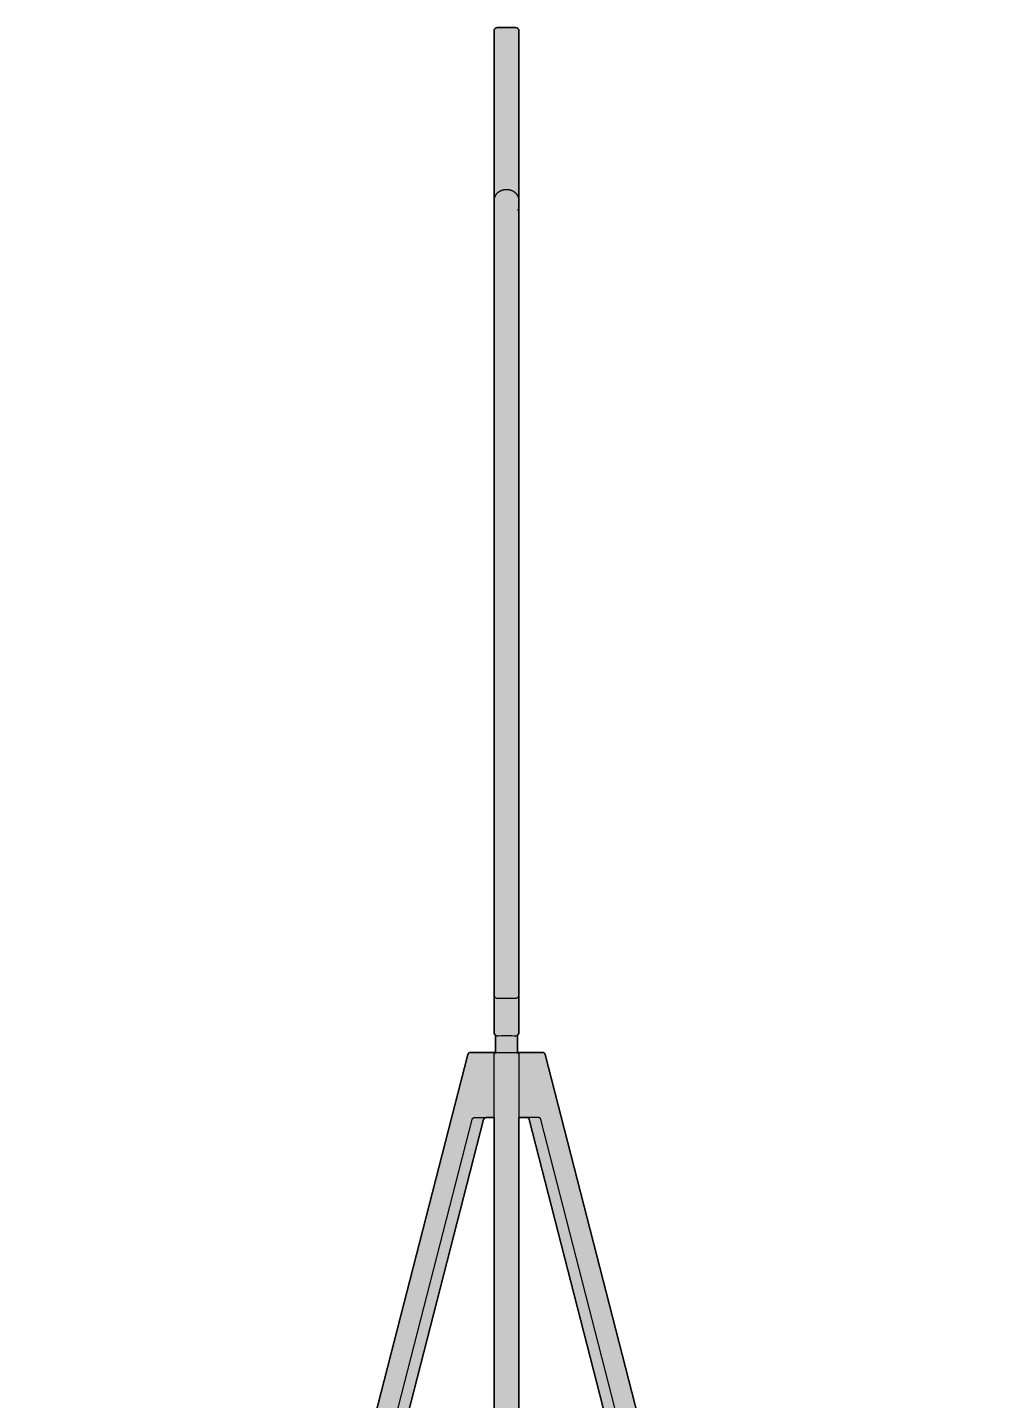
# Model space of a CAD drawing. Header units: millimetres. Extents: x 0 to 2535, y -1006 to 1980.
# Drawn here: x 1617 to 2307, y 990 to 1980 of the extents above; entities that cross this region are included whole.
import ezdxf

# ---------------------------------------------------------------- set-up
doc = ezdxf.new("R2010")
doc.units = ezdxf.units.MM
doc.layers.add('Blocks', color=7, linetype='Continuous')
doc.layers.add('Blocks$Fill', color=7, linetype='Continuous', true_color=0xffffff)
doc.layers.add('Blocks$Inner', color=7, linetype='Continuous', lineweight=25, true_color=0x007f00)
doc.layers.add('Blocks$Outline', color=7, linetype='Continuous', lineweight=35, true_color=0xff3f3f)

# ---------------------------------------------------------------- blocks, each defined once
blk = doc.blocks.new('Superloon Floor Lamp Front')
at = {"layer": 'Blocks$Fill'}
blk.add_hatch(color=256, dxfattribs=at).paths.add_polyline_path([(228, 2.5), (227.97, 2.36), (227.96, 2.29), (227.95, 2.23), (227.95, 2.16), (227.94, 2.09), (227.94, 2.02), (227.94, 1.95), (227.94, 1.88), (227.95, 1.82), (227.96, 1.75), (227.97, 1.68), (227.98, 1.61), (227.99, 1.54), (228.01, 1.48), (228.03, 1.41), (228.05, 1.35), (228.07, 1.28), (228.1, 1.22), (228.13, 1.15), (228.16, 1.09), (228.19, 1.03), (228.23, 0.97), (228.26, 0.91), (228.3, 0.86), (228.34, 0.8), (228.38, 0.75), (228.43, 0.69), (228.47, 0.64), (228.52, 0.59), (228.57, 0.55), (228.62, 0.5), (228.67, 0.45), (228.73, 0.41), (228.78, 0.37), (228.84, 0.33), (228.9, 0.29), (228.95, 0.26), (229.02, 0.23), (229.08, 0.2), (229.14, 0.17), (229.2, 0.14), (229.27, 0.12), (229.33, 0.09), (229.4, 0.08), (229.46, 0.06), (229.53, 0.04), (229.6, 0.03), (229.67, 0.02), (229.74, 0.01), (229.8, 0), (229.87, 0), (229.94, 0), (240.89, 0), (241.03, 0), (249.28, 0), (249.42, 0), (249.49, 0.01), (249.55, 0.02), (249.62, 0.03), (249.69, 0.04), (249.76, 0.06), (249.83, 0.08), (249.89, 0.1), (249.96, 0.12), (250.02, 0.14), (250.09, 0.17), (250.15, 0.2), (250.21, 0.23), (250.27, 0.27), (250.33, 0.3), (250.39, 0.34), (250.45, 0.38), (250.5, 0.42), (250.56, 0.46), (250.61, 0.51), (250.66, 0.56), (250.71, 0.6), (250.76, 0.66), (250.8, 0.71), (250.85, 0.76), (250.89, 0.82), (250.93, 0.87), (250.97, 0.93), (251, 0.99), (251.04, 1.05), (251.07, 1.11), (251.1, 1.18), (251.13, 1.24), (251.15, 1.3), (251.18, 1.37), (251.2, 1.44), (251.22, 1.5), (556.79, 1192.55), (556.83, 1192.69), (556.85, 1192.75), (556.88, 1192.82), (556.9, 1192.88), (556.93, 1192.94), (556.97, 1193.01), (557, 1193.07), (557.04, 1193.13), (557.07, 1193.18), (557.11, 1193.24), (557.16, 1193.3), (557.2, 1193.35), (557.25, 1193.4), (557.29, 1193.45), (557.34, 1193.5), (557.39, 1193.55), (557.45, 1193.59), (557.5, 1193.64), (557.56, 1193.68), (557.61, 1193.72), (557.67, 1193.76), (557.73, 1193.79), (557.79, 1193.83), (557.85, 1193.86), (557.92, 1193.89), (557.98, 1193.91), (558.05, 1193.94), (558.11, 1193.96), (558.18, 1193.98), (558.25, 1194), (558.31, 1194.01), (558.38, 1194.03), (558.45, 1194.04), (558.52, 1194.05), (558.59, 1194.05), (558.66, 1194.06), (558.73, 1194.06), (564.27, 1194.06), (564.27, 1), (564.27, 0.93), (564.28, 0.9), (564.28, 0.86), (564.29, 0.83), (564.29, 0.8), (564.3, 0.76), (564.31, 0.73), (564.32, 0.7), (564.33, 0.67), (564.34, 0.63), (564.35, 0.6), (564.37, 0.57), (564.38, 0.54), (564.4, 0.51), (564.42, 0.48), (564.44, 0.45), (564.46, 0.42), (564.48, 0.4), (564.5, 0.37), (564.52, 0.34), (564.54, 0.32), (564.57, 0.29), (564.59, 0.27), (564.61, 0.25), (564.64, 0.22), (564.67, 0.2), (564.7, 0.18), (564.72, 0.16), (564.75, 0.15), (564.78, 0.13), (564.81, 0.11), (564.84, 0.1), (564.87, 0.08), (564.91, 0.07), (564.94, 0.06), (564.97, 0.05), (565, 0.04), (565.04, 0.03), (565.07, 0.02), (565.1, 0.01), (565.14, 0.01), (565.17, 0.01), (565.2, 0), (565.24, 0), (565.27, 0), (573.25, 0), (581.23, 0), (581.3, 0), (581.33, 0.01), (581.36, 0.01), (581.4, 0.01), (581.43, 0.02), (581.46, 0.03), (581.5, 0.04), (581.53, 0.05), (581.56, 0.06), (581.6, 0.07), (581.63, 0.08), (581.66, 0.1), (581.69, 0.11), (581.72, 0.13), (581.75, 0.15), (581.78, 0.16), (581.8, 0.18), (581.83, 0.2), (581.86, 0.22), (581.89, 0.25), (581.91, 0.27), (581.94, 0.29), (581.96, 0.32), (581.98, 0.34), (582, 0.37), (582.02, 0.4), (582.05, 0.42), (582.06, 0.45), (582.08, 0.48), (582.1, 0.51), (582.12, 0.54), (582.13, 0.57), (582.15, 0.6), (582.16, 0.63), (582.17, 0.67), (582.18, 0.7), (582.19, 0.73), (582.2, 0.76), (582.21, 0.8), (582.21, 0.83), (582.22, 0.86), (582.22, 0.9), (582.23, 0.93), (582.23, 0.97), (582.23, 1), (582.23, 1194.06), (587.77, 1194.06), (587.91, 1194.05), (587.98, 1194.05), (588.05, 1194.04), (588.12, 1194.03), (588.19, 1194.01), (588.25, 1194), (588.32, 1193.98), (588.39, 1193.96), (588.45, 1193.94), (588.52, 1193.91), (588.58, 1193.89), (588.65, 1193.86), (588.71, 1193.83), (588.77, 1193.79), (588.83, 1193.76), (588.89, 1193.72), (588.94, 1193.68), (589, 1193.64), (589.05, 1193.59), (589.11, 1193.55), (589.16, 1193.5), (589.21, 1193.45), (589.25, 1193.4), (589.3, 1193.35), (589.34, 1193.3), (589.39, 1193.24), (589.43, 1193.18), (589.46, 1193.13), (589.5, 1193.07), (589.53, 1193.01), (589.57, 1192.94), (589.6, 1192.88), (589.62, 1192.82), (589.65, 1192.75), (589.67, 1192.69), (589.69, 1192.62), (589.71, 1192.55), (895.29, 1.5), (895.32, 1.37), (895.35, 1.3), (895.37, 1.24), (895.4, 1.18), (895.43, 1.11), (895.46, 1.05), (895.5, 0.99), (895.53, 0.93), (895.57, 0.87), (895.61, 0.82), (895.65, 0.76), (895.7, 0.71), (895.74, 0.66), (895.79, 0.6), (895.84, 0.56), (895.89, 0.51), (895.94, 0.46), (896, 0.42), (896.05, 0.38), (896.11, 0.34), (896.17, 0.3), (896.23, 0.27), (896.29, 0.23), (896.35, 0.2), (896.41, 0.17), (896.48, 0.14), (896.54, 0.12), (896.61, 0.1), (896.67, 0.08), (896.74, 0.06), (896.81, 0.04), (896.88, 0.03), (896.95, 0.02), (897.01, 0.01), (897.08, 0), (897.15, 0), (897.22, 0), (905.47, 0), (905.61, 0), (916.56, 0), (916.7, 0), (916.77, 0.01), (916.83, 0.02), (916.9, 0.03), (916.97, 0.04), (917.04, 0.06), (917.1, 0.08), (917.17, 0.09), (917.23, 0.12), (917.3, 0.14), (917.36, 0.17), (917.42, 0.2), (917.49, 0.23), (917.55, 0.26), (917.6, 0.29), (917.66, 0.33), (917.72, 0.37), (917.77, 0.41), (917.83, 0.45), (917.88, 0.5), (917.93, 0.55), (917.98, 0.59), (918.03, 0.64), (918.07, 0.69), (918.12, 0.75), (918.16, 0.8), (918.2, 0.86), (918.24, 0.91), (918.28, 0.97), (918.31, 1.03), (918.34, 1.09), (918.37, 1.15), (918.4, 1.22), (918.43, 1.28), (918.45, 1.35), (918.47, 1.41), (918.49, 1.48), (918.51, 1.54), (918.52, 1.61), (918.53, 1.68), (918.54, 1.75), (918.55, 1.82), (918.56, 1.88), (918.56, 1.95), (918.56, 2.02), (918.56, 2.09), (918.55, 2.16), (918.55, 2.23), (918.54, 2.29), (918.53, 2.36), (918.51, 2.43), (918.5, 2.5), (601.12, 1239.55), (601.08, 1239.68), (601.06, 1239.75), (601.03, 1239.81), (601, 1239.88), (600.97, 1239.94), (600.94, 1240), (600.91, 1240.06), (600.87, 1240.12), (600.83, 1240.18), (600.79, 1240.24), (600.75, 1240.29), (600.71, 1240.35), (600.66, 1240.4), (600.62, 1240.45), (600.57, 1240.5), (600.51, 1240.54), (600.46, 1240.59), (600.41, 1240.63), (600.35, 1240.68), (600.3, 1240.72), (600.24, 1240.75), (600.18, 1240.79), (600.12, 1240.82), (600.05, 1240.85), (599.99, 1240.88), (599.93, 1240.91), (599.86, 1240.93), (599.8, 1240.96), (599.73, 1240.98), (599.66, 1240.99), (599.6, 1241.01), (599.53, 1241.02), (599.46, 1241.03), (599.39, 1241.04), (599.32, 1241.05), (599.25, 1241.05), (599.18, 1241.05), (581.19, 1241.05), (581.19, 1253.53), (581.52, 1253.8), (582.06, 1254.61), (582.25, 1255.56), (582.25, 1255.61), (582.25, 1404.68), (582.25, 1855.61), (582.25, 1855.7), (582.25, 1855.71), (582.25, 1977.56), (582.06, 1978.5), (581.52, 1979.31), (580.71, 1979.85), (579.75, 1980.06), (566.75, 1980.06), (565.8, 1979.85), (564.98, 1979.31), (564.44, 1978.5), (564.25, 1977.56), (564.25, 1977.49), (564.26, 1855.74), (564.25, 1255.56), (564.44, 1254.62), (564.98, 1253.81), (565.31, 1253.53), (565.31, 1241.05), (547.32, 1241.05), (547.18, 1241.05), (547.11, 1241.04), (547.04, 1241.03), (546.97, 1241.02), (546.9, 1241.01), (546.84, 1240.99), (546.77, 1240.98), (546.7, 1240.96), (546.64, 1240.93), (546.57, 1240.91), (546.51, 1240.88), (546.45, 1240.85), (546.38, 1240.82), (546.32, 1240.79), (546.26, 1240.75), (546.2, 1240.72), (546.15, 1240.68), (546.09, 1240.63), (546.04, 1240.59), (545.99, 1240.54), (545.93, 1240.5), (545.89, 1240.45), (545.84, 1240.4), (545.79, 1240.35), (545.75, 1240.29), (545.71, 1240.24), (545.67, 1240.18), (545.63, 1240.12), (545.59, 1240.06), (545.56, 1240), (545.53, 1239.94), (545.5, 1239.88), (545.47, 1239.81), (545.44, 1239.75), (545.42, 1239.68), (545.4, 1239.62), (545.38, 1239.55)], flags=0)
at = {"layer": 'Blocks$Inner'}
for points in [[(566.75, 1280.08), (579.75, 1280.08), (579.75, 1280.06), (580.71, 1280.26), (581.52, 1280.8), (582.06, 1281.62), (582.25, 1282.56), (582.25, 1282.61), (582.25, 1282.78), (582.25, 1283.07), (582.25, 1283.48), (582.25, 1284.01), (582.25, 1284.65), (582.25, 1285.42), (582.25, 1286.3), (582.25, 1287.29), (582.25, 1288.41), (582.25, 1289.64), (582.25, 1290.99), (582.25, 1292.45), (582.25, 1294.03), (582.25, 1295.72), (582.25, 1297.53), (582.25, 1299.45), (582.25, 1301.49), (582.25, 1303.64), (582.25, 1305.89), (582.25, 1308.26), (582.25, 1310.74), (582.25, 1313.33), (582.25, 1316.02), (582.25, 1318.83), (582.25, 1321.74), (582.25, 1324.75), (582.25, 1327.87), (582.25, 1331.09), (582.25, 1334.42), (582.25, 1337.84), (582.25, 1341.37), (582.25, 1344.99), (582.25, 1348.71), (582.25, 1352.53), (582.25, 1356.44), (582.25, 1360.45), (582.25, 1364.54), (582.25, 1368.73), (582.25, 1373.01), (582.25, 1377.37), (582.25, 1381.83), (582.25, 1386.36), (582.25, 1390.98), (582.25, 1395.68), (582.25, 1400.46), (582.25, 1405.32), (582.25, 1410.26), (582.25, 1415.27), (582.25, 1420.35), (582.25, 1425.51), (582.25, 1430.74), (582.25, 1436.03), (582.25, 1441.39), (582.25, 1446.82), (582.25, 1452.3), (582.25, 1457.85), (582.25, 1463.46), (582.25, 1469.12), (582.25, 1474.84), (582.25, 1480.61), (582.25, 1486.43), (582.25, 1492.31), (582.25, 1498.23), (582.25, 1504.19), (582.25, 1510.2), (582.25, 1516.24), (582.25, 1522.33), (582.25, 1528.45), (582.25, 1534.61), (582.25, 1540.8), (582.25, 1547.02), (582.25, 1553.27), (582.25, 1559.55), (582.25, 1565.85), (582.25, 1572.17), (582.25, 1578.51), (582.25, 1584.87), (582.25, 1591.25), (582.25, 1597.63), (582.25, 1604.03), (582.25, 1610.44), (582.25, 1616.86), (582.25, 1623.27), (582.25, 1629.7), (582.25, 1636.12), (582.25, 1642.54), (582.25, 1648.95), (582.25, 1655.36), (582.25, 1661.76), (582.25, 1668.15), (582.25, 1674.53), (582.25, 1680.89), (582.25, 1687.23), (582.25, 1693.56), (582.25, 1699.86), (582.25, 1706.14), (582.25, 1712.39), (582.25, 1718.61), (582.25, 1724.81), (582.25, 1730.97), (582.25, 1737.1), (582.25, 1743.19), (582.25, 1749.24), (582.25, 1755.25), (582.25, 1761.22), (582.25, 1767.15), (582.25, 1773.02), (582.25, 1778.85), (582.25, 1784.63), (582.25, 1790.35), (582.25, 1796.02), (582.25, 1801.64), (582.25, 1807.19), (582.25, 1812.69), (582.25, 1818.12), (582.25, 1823.49), (582.25, 1828.79), (582.25, 1834.02), (582.25, 1839.18), (582.25, 1844.28), (582.25, 1849.3), (582.25, 1854.24), (582.25, 1859.11), (582.25, 1863.9), (582.25, 1868.61), (582.25, 1873.24), (582.25, 1877.78), (582.25, 1882.24), (582.25, 1886.62), (582.25, 1890.91), (582.25, 1895.11), (582.25, 1899.21), (582.25, 1903.23), (582.25, 1907.15), (582.25, 1910.98), (582.25, 1914.71), (582.25, 1918.35), (582.25, 1921.88), (582.25, 1925.32), (582.25, 1928.65), (582.25, 1931.89), (582.25, 1935.02), (582.25, 1938.04), (582.25, 1940.97), (582.25, 1943.78), (582.25, 1946.49), (582.25, 1949.09), (582.25, 1951.58), (582.25, 1953.96), (582.25, 1956.23), (582.25, 1958.39), (582.25, 1960.44), (582.25, 1962.37), (582.25, 1964.19), (582.25, 1965.9), (582.25, 1967.49), (582.25, 1968.97), (582.25, 1970.33), (582.25, 1971.57), (582.25, 1972.7), (582.25, 1973.71), (582.25, 1974.61), (582.25, 1975.38), (582.25, 1976.04), (582.25, 1976.58), (582.25, 1977), (582.25, 1977.31), (582.25, 1977.49), (582.25, 1977.56), (582.06, 1978.5), (581.52, 1979.31), (580.71, 1979.85), (579.75, 1980.06), (566.75, 1980.06), (565.8, 1979.85), (564.98, 1979.31), (564.44, 1978.5), (564.25, 1977.56), (564.25, 1977.49), (564.25, 1977.31), (564.25, 1977), (564.25, 1976.58), (564.25, 1976.04), (564.25, 1975.38), (564.25, 1974.61), (564.25, 1973.71), (564.25, 1972.7), (564.25, 1971.57), (564.25, 1970.33), (564.25, 1968.97), (564.25, 1967.49), (564.25, 1965.9), (564.25, 1964.19), (564.25, 1962.37), (564.25, 1960.44), (564.25, 1958.39), (564.25, 1956.23), (564.25, 1953.96), (564.25, 1951.58), (564.25, 1949.09), (564.25, 1946.49), (564.25, 1943.78), (564.25, 1940.97), (564.25, 1938.04), (564.25, 1935.02), (564.25, 1931.89), (564.25, 1928.65), (564.25, 1925.32), (564.25, 1921.88), (564.25, 1918.35), (564.25, 1914.71), (564.25, 1910.98), (564.25, 1907.15), (564.25, 1903.23), (564.25, 1899.21), (564.25, 1895.11), (564.25, 1890.91), (564.25, 1886.62), (564.25, 1882.24), (564.25, 1877.78), (564.25, 1873.24), (564.25, 1868.61), (564.25, 1863.9), (564.25, 1859.11), (564.25, 1854.24), (564.25, 1849.3), (564.25, 1844.28), (564.25, 1839.18), (564.25, 1834.02), (564.25, 1828.79), (564.25, 1823.49), (564.25, 1818.12), (564.25, 1812.69), (564.25, 1807.19), (564.25, 1801.64), (564.25, 1796.02), (564.25, 1790.35), (564.25, 1784.63), (564.25, 1778.85), (564.25, 1773.02), (564.25, 1767.15), (564.25, 1761.22), (564.25, 1755.25), (564.25, 1749.24), (564.25, 1743.19), (564.25, 1737.1), (564.25, 1730.97), (564.25, 1724.81), (564.25, 1718.61), (564.25, 1712.39), (564.25, 1706.14), (564.25, 1699.86), (564.25, 1693.56), (564.25, 1687.23), (564.25, 1680.89), (564.25, 1674.53), (564.25, 1668.15), (564.25, 1661.76), (564.25, 1655.36), (564.25, 1648.95), (564.25, 1642.54), (564.25, 1636.12), (564.25, 1629.7), (564.25, 1623.27), (564.25, 1616.86), (564.25, 1610.44), (564.25, 1604.03), (564.25, 1597.63), (564.25, 1591.25), (564.25, 1584.87), (564.25, 1578.51), (564.25, 1572.17), (564.25, 1565.85), (564.25, 1559.55), (564.25, 1553.27), (564.25, 1547.02), (564.25, 1540.8), (564.25, 1534.61), (564.25, 1528.45), (564.25, 1522.33), (564.25, 1516.24), (564.25, 1510.2), (564.25, 1504.19), (564.25, 1498.23), (564.25, 1492.31), (564.25, 1486.43), (564.25, 1480.61), (564.25, 1474.84), (564.25, 1469.12), (564.25, 1463.46), (564.25, 1457.85), (564.25, 1452.3), (564.25, 1446.82), (564.25, 1441.39), (564.25, 1436.03), (564.25, 1430.74), (564.25, 1425.51), (564.25, 1420.35), (564.25, 1415.27), (564.25, 1410.26), (564.25, 1405.32), (564.25, 1400.46), (564.25, 1395.68), (564.25, 1390.98), (564.25, 1386.36), (564.25, 1381.83), (564.25, 1377.37), (564.25, 1373.01), (564.25, 1368.73), (564.25, 1364.54), (564.25, 1360.45), (564.25, 1356.44), (564.25, 1352.53), (564.25, 1348.71), (564.25, 1344.99), (564.25, 1341.37), (564.25, 1337.84), (564.25, 1334.42), (564.25, 1331.09), (564.25, 1327.87), (564.25, 1324.75), (564.25, 1321.74), (564.25, 1318.83), (564.25, 1316.02), (564.25, 1313.33), (564.25, 1310.74), (564.25, 1308.26), (564.25, 1305.89), (564.25, 1303.64), (564.25, 1301.49), (564.25, 1299.45), (564.25, 1297.53), (564.25, 1295.72), (564.25, 1294.03), (564.25, 1292.45), (564.25, 1290.99), (564.25, 1289.64), (564.25, 1288.41), (564.25, 1287.29), (564.25, 1286.3), (564.25, 1285.42), (564.25, 1284.65), (564.25, 1284.01), (564.25, 1283.48), (564.25, 1283.07), (564.25, 1282.78), (564.25, 1282.61), (564.25, 1282.56), (564.44, 1281.62), (564.98, 1280.8), (565.8, 1280.26), (566.75, 1280.06)], [(582.25, 1404.68), (582.25, 1408.61), (582.25, 1412.5), (582.25, 1412.91), (582.25, 1418.12), (582.25, 1423.39), (582.25, 1428.72), (582.25, 1434.12), (582.25, 1439.58), (582.25, 1445.11), (582.25, 1450.69), (582.25, 1456.33), (582.25, 1462.03), (582.25, 1467.78), (582.25, 1473.58), (582.25, 1479.43), (582.25, 1485.33), (582.25, 1491.28), (582.25, 1497.27), (582.25, 1503.3), (582.25, 1509.37), (582.25, 1515.48), (582.25, 1521.63), (582.25, 1527.82), (582.25, 1534.03), (582.25, 1540.28), (582.25, 1546.55), (582.25, 1552.86), (582.25, 1559.18), (582.25, 1565.53), (582.25, 1571.9), (582.25, 1578.29), (582.25, 1584.7), (582.25, 1591.12), (582.25, 1597.55), (582.25, 1603.99), (582.25, 1610.44), (582.25, 1616.9), (582.25, 1623.36), (582.25, 1629.82), (582.25, 1636.29), (582.25, 1642.75), (582.25, 1649.2), (582.25, 1655.66), (582.25, 1662.1), (582.25, 1668.53), (582.25, 1674.95), (582.25, 1681.36), (582.25, 1687.75), (582.25, 1694.12), (582.25, 1700.47), (582.25, 1706.8), (582.25, 1713.1), (582.25, 1719.38), (582.25, 1725.63), (582.25, 1731.85), (582.25, 1738.03), (582.25, 1744.18), (582.25, 1750.3), (582.25, 1756.37), (582.25, 1762.41), (582.25, 1768.4), (582.25, 1774.35), (582.25, 1780.26), (582.25, 1786.11), (582.25, 1791.92), (582.25, 1797.67), (582.25, 1803.37), (582.25, 1805.07), (582.25, 1806.77), (582.25, 1808.46), (582.25, 1810.14), (582.25, 1811.82), (582.25, 1813.5), (582.25, 1815.17), (582.25, 1816.83), (582.25, 1818.49), (582.25, 1820.14), (582.25, 1821.79), (582.25, 1823.43), (582.25, 1825.07), (582.25, 1826.7), (582.25, 1828.33), (582.25, 1829.95), (582.25, 1831.56), (582.25, 1833.17), (582.25, 1834.77), (582.25, 1836.37), (582.25, 1837.96), (582.25, 1839.54), (582.25, 1840.28), (582.25, 1841.02), (582.25, 1841.76), (582.25, 1842.5), (582.25, 1843.23), (582.25, 1843.97), (582.25, 1844.7), (582.25, 1845.43), (582.25, 1846.16), (582.25, 1846.89), (582.25, 1847.37), (582.25, 1847.61), (582.25, 1851.53), (582.25, 1855.44), (582.25, 1855.61), (582.25, 1855.68), (582.25, 1855.7), (582.25, 1855.71), (582.24, 1855.86), (582.22, 1856.04), (582.21, 1856.21), (582.2, 1856.29), (582.17, 1856.46), (582.14, 1856.64), (582.11, 1856.81), (582.09, 1856.88), (582.05, 1857.05), (582.01, 1857.23), (581.99, 1857.3), (581.94, 1857.47), (581.88, 1857.64), (581.82, 1857.8), (581.79, 1857.87), (581.73, 1858.04), (581.66, 1858.2), (581.58, 1858.36), (581.55, 1858.43), (581.47, 1858.59), (581.38, 1858.75), (581.29, 1858.9), (581.26, 1858.96), (581.16, 1859.12), (581.06, 1859.27), (580.96, 1859.42), (580.85, 1859.57), (580.81, 1859.62), (580.69, 1859.77), (580.58, 1859.91), (580.45, 1860.05), (580.41, 1860.1), (580.29, 1860.24), (580.16, 1860.37), (580.02, 1860.51), (579.88, 1860.64), (579.84, 1860.67), (579.7, 1860.8), (579.55, 1860.93), (579.41, 1861.05), (579.25, 1861.16), (579.1, 1861.28), (579.06, 1861.31), (578.9, 1861.42), (578.73, 1861.53), (578.57, 1861.63), (578.4, 1861.73), (578.23, 1861.83), (578.05, 1861.93), (578.02, 1861.95), (577.84, 1862.04), (577.66, 1862.13), (577.48, 1862.21), (577.29, 1862.29), (577.11, 1862.37), (576.92, 1862.44), (576.73, 1862.51), (576.53, 1862.57), (576.51, 1862.58), (576.31, 1862.64), (576.12, 1862.7), (575.92, 1862.76), (575.72, 1862.81), (575.52, 1862.85), (575.32, 1862.89), (575.12, 1862.93), (574.91, 1862.97), (574.71, 1863), (574.5, 1863.02), (574.29, 1863.04), (574.09, 1863.06), (573.88, 1863.08), (573.67, 1863.09), (573.46, 1863.09), (573.25, 1863.09), (572.96, 1863.09), (572.67, 1863.08), (572.39, 1863.06), (572.1, 1863.03), (571.81, 1863), (571.53, 1862.96), (571.25, 1862.91), (570.97, 1862.85), (570.69, 1862.78), (570.42, 1862.71), (570.15, 1862.63), (569.88, 1862.54), (569.85, 1862.53), (569.59, 1862.44), (569.32, 1862.34), (569.07, 1862.23), (568.82, 1862.11), (568.58, 1862), (568.55, 1861.98), (568.35, 1861.88), (568.32, 1861.86), (568.09, 1861.73), (567.87, 1861.59), (567.66, 1861.45), (567.45, 1861.31), (567.41, 1861.28), (567.2, 1861.13), (567.01, 1860.97), (566.81, 1860.81), (566.77, 1860.77), (566.59, 1860.61), (566.41, 1860.43), (566.24, 1860.26), (566.07, 1860.08), (566.03, 1860.03), (565.87, 1859.85), (565.72, 1859.66), (565.68, 1859.6), (565.54, 1859.41), (565.4, 1859.21), (565.28, 1859.01), (565.24, 1858.95), (565.12, 1858.75), (565.01, 1858.54), (564.98, 1858.48), (564.88, 1858.26), (564.78, 1858.05), (564.7, 1857.83), (564.67, 1857.76), (564.59, 1857.54), (564.52, 1857.32), (564.5, 1857.25), (564.44, 1857.03), (564.39, 1856.8), (564.38, 1856.73), (564.34, 1856.5), (564.31, 1856.27), (564.3, 1856.2), (564.27, 1855.97), (564.26, 1855.74), (564.26, 1855.67), (564.25, 1855.44), (564.25, 1847.61), (564.25, 1846.89), (564.25, 1846.16), (564.25, 1845.43), (564.25, 1844.7), (564.25, 1843.97), (564.25, 1843.23), (564.25, 1842.5), (564.25, 1841.76), (564.25, 1841.02), (564.25, 1840.28), (564.25, 1839.54), (564.25, 1839.04), (564.25, 1837.35), (564.25, 1835.66), (564.25, 1833.97), (564.25, 1832.26), (564.25, 1830.55), (564.25, 1828.84), (564.25, 1827.12), (564.25, 1825.39), (564.25, 1823.66), (564.25, 1821.92), (564.25, 1820.18), (564.25, 1818.43), (564.25, 1816.68), (564.25, 1814.92), (564.25, 1813.15), (564.25, 1811.38), (564.25, 1809.6), (564.25, 1808.46), (564.25, 1806.77), (564.25, 1805.07), (564.25, 1803.37), (564.25, 1797.67), (564.25, 1791.92), (564.25, 1786.11), (564.25, 1780.26), (564.25, 1774.35), (564.25, 1768.4), (564.25, 1762.41), (564.25, 1756.37), (564.25, 1750.3), (564.25, 1744.18), (564.25, 1738.03), (564.25, 1731.85), (564.25, 1725.63), (564.25, 1719.38), (564.25, 1713.1), (564.25, 1706.8), (564.25, 1700.47), (564.25, 1694.12), (564.25, 1687.75), (564.25, 1681.36), (564.25, 1674.95), (564.25, 1668.53), (564.25, 1662.1), (564.25, 1655.66), (564.25, 1649.2), (564.25, 1642.75), (564.25, 1636.29), (564.25, 1629.82), (564.25, 1623.36), (564.25, 1616.9), (564.25, 1610.44), (564.25, 1603.99), (564.25, 1597.55), (564.25, 1591.12), (564.25, 1584.7), (564.25, 1578.29), (564.25, 1571.9), (564.25, 1565.53), (564.25, 1559.18), (564.25, 1552.86), (564.25, 1546.55), (564.25, 1540.28), (564.25, 1534.03), (564.25, 1527.82), (564.25, 1521.63), (564.25, 1515.48), (564.25, 1509.37), (564.25, 1503.3), (564.25, 1497.27), (564.25, 1491.28), (564.25, 1485.33), (564.25, 1479.43), (564.25, 1473.58), (564.25, 1467.78), (564.25, 1462.03), (564.25, 1456.33), (564.25, 1450.69), (564.25, 1445.11), (564.25, 1439.58), (564.25, 1434.12), (564.25, 1428.72), (564.25, 1423.39), (564.25, 1418.12), (564.25, 1412.91), (564.25, 1412.5), (564.25, 1409.89), (564.25, 1407.29), (564.25, 1404.68), (564.25, 1404.6), (564.25, 1399.58), (564.25, 1394.64), (564.25, 1389.77), (564.25, 1384.98), (564.25, 1380.27), (564.25, 1375.64), (564.25, 1371.09), (564.25, 1366.62), (564.25, 1362.23), (564.25, 1357.94), (564.25, 1353.72), (564.25, 1349.6), (564.25, 1345.57), (564.25, 1341.63), (564.25, 1337.78), (564.25, 1334.02), (564.25, 1330.36), (564.25, 1326.79), (564.25, 1323.32), (564.25, 1319.95), (564.25, 1316.68), (564.25, 1313.51), (564.25, 1310.44), (564.25, 1307.47), (564.25, 1304.6), (564.25, 1301.84), (564.25, 1299.18), (564.25, 1296.63), (564.25, 1294.19), (564.25, 1291.85), (564.25, 1289.62), (564.25, 1287.5), (564.25, 1285.49), (564.25, 1283.59), (564.25, 1281.8), (564.25, 1280.13), (564.25, 1278.56), (564.25, 1277.11), (564.25, 1275.77), (564.25, 1274.54), (564.25, 1273.42), (564.25, 1272.42), (564.25, 1271.54), (564.25, 1270.77), (564.25, 1270.11), (564.25, 1269.57), (564.25, 1269.14), (564.25, 1268.83), (564.25, 1268.64), (564.25, 1268.56), (564.25, 1267.61), (564.25, 1265.99), (564.25, 1264.47), (564.25, 1263.08), (564.25, 1261.8), (564.25, 1260.64), (564.25, 1259.6), (564.25, 1258.68), (564.25, 1257.88), (564.25, 1257.19), (564.25, 1256.63), (564.25, 1256.18), (564.25, 1255.85), (564.25, 1255.65), (564.25, 1255.56), (564.44, 1254.62), (564.98, 1253.81), (565.4, 1253.46), (565.45, 1253.43), (565.51, 1253.4), (565.57, 1253.36), (565.63, 1253.33), (565.7, 1253.3), (565.78, 1253.27), (565.85, 1253.24), (565.94, 1253.21), (566.02, 1253.18), (566.12, 1253.16), (566.21, 1253.14), (566.31, 1253.12), (566.41, 1253.11), (566.52, 1253.1), (566.64, 1253.09), (566.75, 1253.09), (568.04, 1253.11), (569.52, 1253.13), (569.61, 1253.13), (569.69, 1253.13), (571.38, 1253.14), (573.25, 1253.14), (575.12, 1253.14), (576.86, 1253.13), (576.89, 1253.13), (576.93, 1253.13), (578.46, 1253.11), (579.75, 1253.09), (579.87, 1253.09), (579.98, 1253.1), (580.09, 1253.11), (580.19, 1253.12), (580.29, 1253.14), (580.39, 1253.16), (580.48, 1253.18), (580.57, 1253.21), (580.65, 1253.24), (580.73, 1253.27), (580.8, 1253.3), (580.87, 1253.33), (580.93, 1253.36), (580.99, 1253.4), (581.05, 1253.43), (581.1, 1253.46), (581.52, 1253.8), (582.06, 1254.61), (582.25, 1255.56), (582.25, 1255.61), (582.25, 1255.78), (582.25, 1256.08), (582.25, 1256.49), (582.25, 1257.03), (582.25, 1257.68), (582.25, 1258.46), (582.25, 1259.36), (582.25, 1260.37), (582.25, 1261.51), (582.25, 1262.77), (582.25, 1264.14), (582.25, 1265.64), (582.25, 1267.25), (582.25, 1268.56), (582.25, 1268.64), (582.25, 1268.83), (582.25, 1269.14), (582.25, 1269.57), (582.25, 1270.11), (582.25, 1270.77), (582.25, 1271.54), (582.25, 1272.42), (582.25, 1273.42), (582.25, 1274.54), (582.25, 1275.77), (582.25, 1277.11), (582.25, 1278.56), (582.25, 1280.13), (582.25, 1281.8), (582.25, 1283.59), (582.25, 1285.49), (582.25, 1287.5), (582.25, 1289.62), (582.25, 1291.85), (582.25, 1294.19), (582.25, 1296.63), (582.25, 1299.18), (582.25, 1301.84), (582.25, 1304.6), (582.25, 1307.47), (582.25, 1310.44), (582.25, 1313.51), (582.25, 1316.68), (582.25, 1319.95), (582.25, 1323.32), (582.25, 1326.79), (582.25, 1330.36), (582.25, 1334.02), (582.25, 1337.78), (582.25, 1341.63), (582.25, 1345.57), (582.25, 1349.6), (582.25, 1353.72), (582.25, 1357.94), (582.25, 1362.23), (582.25, 1366.62), (582.25, 1371.09), (582.25, 1375.64), (582.25, 1380.27), (582.25, 1384.98), (582.25, 1389.77), (582.25, 1394.64), (582.25, 1399.58), (582.25, 1404.6)], [(581.07, 1848.65), (581.07, 1848.65), (581.06, 1848.65), (581.06, 1848.65)]]:
    blk.add_lwpolyline(points, close=True, dxfattribs=at)
for points in [[(565.31, 1253.53), (565.31, 1241.05)], [(581.19, 1253.53), (581.19, 1241.05)], [(558.73, 1194.06), (558.66, 1194.06), (558.59, 1194.05), (558.52, 1194.05), (558.45, 1194.04), (558.38, 1194.03), (558.31, 1194.01), (558.25, 1194), (558.18, 1193.98), (558.11, 1193.96), (558.05, 1193.94), (557.98, 1193.91), (557.92, 1193.89), (557.85, 1193.86), (557.79, 1193.83), (557.73, 1193.79), (557.67, 1193.76), (557.61, 1193.72), (557.56, 1193.68), (557.5, 1193.64), (557.45, 1193.59), (557.39, 1193.55), (557.34, 1193.5), (557.29, 1193.45), (557.25, 1193.4), (557.2, 1193.35), (557.16, 1193.3), (557.11, 1193.24), (557.07, 1193.18), (557.04, 1193.13), (557, 1193.07), (556.97, 1193.01), (556.93, 1192.94), (556.9, 1192.88), (556.88, 1192.82), (556.85, 1192.75), (556.83, 1192.69), (556.81, 1192.62), (556.79, 1192.55), (251.22, 1.5)], [(228, 2.5), (545.38, 1239.55), (545.4, 1239.62), (545.42, 1239.68), (545.44, 1239.75), (545.47, 1239.81), (545.5, 1239.88), (545.53, 1239.94), (545.56, 1240), (545.59, 1240.06), (545.63, 1240.12), (545.67, 1240.18), (545.71, 1240.24), (545.75, 1240.29), (545.79, 1240.35), (545.84, 1240.4), (545.89, 1240.45), (545.93, 1240.5), (545.99, 1240.54), (546.04, 1240.59), (546.09, 1240.63), (546.15, 1240.68), (546.2, 1240.72), (546.26, 1240.75), (546.32, 1240.79), (546.38, 1240.82), (546.45, 1240.85), (546.51, 1240.88), (546.57, 1240.91), (546.64, 1240.93), (546.7, 1240.96), (546.77, 1240.98), (546.84, 1240.99), (546.9, 1241.01), (546.97, 1241.02), (547.04, 1241.03), (547.11, 1241.04), (547.18, 1241.05), (547.25, 1241.05), (547.32, 1241.05), (566.27, 1241.05), (580.23, 1241.05), (599.18, 1241.05), (599.25, 1241.05), (599.32, 1241.05), (599.39, 1241.04), (599.46, 1241.03), (599.53, 1241.02), (599.6, 1241.01), (599.66, 1240.99), (599.73, 1240.98), (599.8, 1240.96), (599.86, 1240.93), (599.93, 1240.91), (599.99, 1240.88), (600.05, 1240.85), (600.12, 1240.82), (600.18, 1240.79), (600.24, 1240.75), (600.3, 1240.72), (600.35, 1240.68), (600.41, 1240.63), (600.46, 1240.59), (600.51, 1240.54), (600.57, 1240.5), (600.62, 1240.45), (600.66, 1240.4), (600.71, 1240.35), (600.75, 1240.29), (600.79, 1240.24), (600.83, 1240.18), (600.87, 1240.12), (600.91, 1240.06), (600.94, 1240), (600.97, 1239.94), (601, 1239.88), (601.03, 1239.81), (601.06, 1239.75), (601.08, 1239.68), (601.1, 1239.62), (601.12, 1239.55), (918.5, 2.5)], [(580.23, 1241.05), (580.3, 1241.05), (580.36, 1241.05), (580.43, 1241.04), (580.5, 1241.04), (580.57, 1241.02), (580.64, 1241.01), (580.7, 1241), (580.77, 1240.98), (580.83, 1240.96), (580.9, 1240.94), (580.96, 1240.91), (581.02, 1240.89), (581.09, 1240.86), (581.15, 1240.83), (581.21, 1240.8), (581.27, 1240.76), (581.33, 1240.73), (581.38, 1240.69), (581.44, 1240.65), (581.49, 1240.61), (581.54, 1240.56), (581.59, 1240.52), (581.64, 1240.47), (581.69, 1240.42), (581.74, 1240.37), (581.78, 1240.32), (581.82, 1240.26), (581.86, 1240.21), (581.9, 1240.15), (581.94, 1240.09), (581.97, 1240.03), (582, 1239.97), (582.03, 1239.91), (582.06, 1239.85), (582.09, 1239.79), (582.11, 1239.72), (582.13, 1239.66), (582.15, 1239.59), (582.17, 1239.53), (582.19, 1239.46), (582.2, 1239.39), (582.21, 1239.33), (582.22, 1239.26), (582.22, 1239.19), (582.23, 1239.12), (582.23, 1239.05), (582.23, 1)], [(564.27, 1), (564.27, 1239.05), (564.27, 1239.12), (564.28, 1239.19), (564.28, 1239.26), (564.29, 1239.33), (564.3, 1239.39), (564.31, 1239.46), (564.33, 1239.53), (564.35, 1239.59), (564.37, 1239.66), (564.39, 1239.72), (564.41, 1239.79), (564.44, 1239.85), (564.47, 1239.91), (564.5, 1239.97), (564.53, 1240.03), (564.56, 1240.09), (564.6, 1240.15), (564.64, 1240.21), (564.68, 1240.26), (564.72, 1240.32), (564.76, 1240.37), (564.81, 1240.42), (564.86, 1240.47), (564.91, 1240.52), (564.96, 1240.56), (565.01, 1240.61), (565.06, 1240.65), (565.12, 1240.69), (565.18, 1240.73), (565.23, 1240.76), (565.29, 1240.8), (565.35, 1240.83), (565.41, 1240.86), (565.48, 1240.89), (565.54, 1240.91), (565.6, 1240.94), (565.67, 1240.96), (565.73, 1240.98), (565.8, 1241), (565.87, 1241.01), (565.93, 1241.02), (566, 1241.04), (566.07, 1241.04), (566.14, 1241.05), (566.2, 1241.05), (566.27, 1241.05)], [(242.83, 1.5), (548.4, 1192.55), (548.42, 1192.62), (548.44, 1192.69), (548.46, 1192.75), (548.49, 1192.82), (548.52, 1192.88), (548.55, 1192.94), (548.58, 1193.01), (548.61, 1193.07), (548.65, 1193.13), (548.69, 1193.18), (548.73, 1193.24), (548.77, 1193.3), (548.81, 1193.35), (548.86, 1193.4), (548.91, 1193.45), (548.96, 1193.5), (549.01, 1193.55), (549.06, 1193.59), (549.11, 1193.64), (549.17, 1193.68), (549.23, 1193.72), (549.28, 1193.76), (549.34, 1193.79), (549.41, 1193.83), (549.47, 1193.86), (549.53, 1193.89), (549.59, 1193.91), (549.66, 1193.94), (549.72, 1193.96), (549.79, 1193.98), (549.86, 1194), (549.93, 1194.01), (549.99, 1194.03), (550.06, 1194.04), (550.13, 1194.05), (550.2, 1194.05), (550.27, 1194.06), (550.34, 1194.06), (558.73, 1194.06), (564.27, 1194.06)], [(587.77, 1194.06), (587.84, 1194.06), (587.91, 1194.05), (587.98, 1194.05), (588.05, 1194.04), (588.12, 1194.03), (588.19, 1194.01), (588.25, 1194), (588.32, 1193.98), (588.39, 1193.96), (588.45, 1193.94), (588.52, 1193.91), (588.58, 1193.89), (588.65, 1193.86), (588.71, 1193.83), (588.77, 1193.79), (588.83, 1193.76), (588.89, 1193.72), (588.94, 1193.68), (589, 1193.64), (589.05, 1193.59), (589.11, 1193.55), (589.16, 1193.5), (589.21, 1193.45), (589.25, 1193.4), (589.3, 1193.35), (589.34, 1193.3), (589.39, 1193.24), (589.43, 1193.18), (589.46, 1193.13), (589.5, 1193.07), (589.53, 1193.01), (589.57, 1192.94), (589.6, 1192.88), (589.62, 1192.82), (589.65, 1192.75), (589.67, 1192.69), (589.69, 1192.62), (589.71, 1192.55), (895.29, 1.5)], [(903.67, 1.5), (598.1, 1192.55), (598.08, 1192.62), (598.06, 1192.69), (598.04, 1192.75), (598.01, 1192.82), (597.98, 1192.88), (597.95, 1192.94), (597.92, 1193.01), (597.89, 1193.07), (597.85, 1193.13), (597.81, 1193.18), (597.77, 1193.24), (597.73, 1193.3), (597.69, 1193.35), (597.64, 1193.4), (597.59, 1193.45), (597.54, 1193.5), (597.49, 1193.55), (597.44, 1193.59), (597.39, 1193.64), (597.33, 1193.68), (597.27, 1193.72), (597.22, 1193.76), (597.16, 1193.79), (597.09, 1193.83), (597.03, 1193.86), (596.97, 1193.89), (596.91, 1193.91), (596.84, 1193.94), (596.78, 1193.96), (596.71, 1193.98), (596.64, 1194), (596.57, 1194.01), (596.51, 1194.03), (596.44, 1194.04), (596.37, 1194.05), (596.3, 1194.05), (596.23, 1194.06), (596.16, 1194.06), (587.77, 1194.06), (582.23, 1194.06)]]:
    blk.add_lwpolyline(points, dxfattribs=at)
at = {"layer": 'Blocks$Outline'}
for points in [[(582.25, 1855.71), (582.25, 1859.11), (582.25, 1863.9), (582.25, 1868.61), (582.25, 1873.24), (582.25, 1877.78), (582.25, 1882.24), (582.25, 1886.62), (582.25, 1890.91), (582.25, 1895.11), (582.25, 1899.21), (582.25, 1903.23), (582.25, 1907.15), (582.25, 1910.98), (582.25, 1914.71), (582.25, 1918.35), (582.25, 1921.88), (582.25, 1925.32), (582.25, 1928.65), (582.25, 1931.89), (582.25, 1935.02), (582.25, 1938.04), (582.25, 1940.97), (582.25, 1943.78), (582.25, 1946.49), (582.25, 1949.09), (582.25, 1951.58), (582.25, 1953.96), (582.25, 1956.23), (582.25, 1958.39), (582.25, 1960.44), (582.25, 1962.37), (582.25, 1964.19), (582.25, 1965.9), (582.25, 1967.49), (582.25, 1968.97), (582.25, 1970.33), (582.25, 1971.57), (582.25, 1972.7), (582.25, 1973.71), (582.25, 1974.61), (582.25, 1975.38), (582.25, 1976.04), (582.25, 1976.58), (582.25, 1977), (582.25, 1977.31), (582.25, 1977.49), (582.25, 1977.56), (582.06, 1978.5), (581.52, 1979.31), (580.71, 1979.85), (579.75, 1980.06), (566.75, 1980.06), (565.8, 1979.85), (564.98, 1979.31), (564.44, 1978.5), (564.25, 1977.56), (564.25, 1977.49), (564.25, 1977.31), (564.25, 1977), (564.25, 1976.58), (564.25, 1976.04), (564.25, 1975.38), (564.25, 1974.61), (564.25, 1973.71), (564.25, 1972.7), (564.25, 1971.57), (564.25, 1970.33), (564.25, 1968.97), (564.25, 1967.49), (564.25, 1965.9), (564.25, 1964.19), (564.25, 1962.37), (564.25, 1960.44), (564.25, 1958.39), (564.25, 1956.23), (564.25, 1953.96), (564.25, 1951.58), (564.25, 1949.09), (564.25, 1946.49), (564.25, 1943.78), (564.25, 1940.97), (564.25, 1938.04), (564.25, 1935.02), (564.25, 1931.89), (564.25, 1928.65), (564.25, 1925.32), (564.25, 1921.88), (564.25, 1918.35), (564.25, 1914.71), (564.25, 1910.98), (564.25, 1907.15), (564.25, 1903.23), (564.25, 1899.21), (564.25, 1895.11), (564.25, 1890.91), (564.25, 1886.62), (564.25, 1882.24), (564.25, 1877.78), (564.25, 1873.24), (564.25, 1868.61), (564.25, 1863.9), (564.25, 1859.11), (564.26, 1855.74)], [(564.26, 1855.74), (564.26, 1855.67), (564.25, 1855.44), (564.25, 1847.61), (564.25, 1846.89), (564.25, 1846.16), (564.25, 1845.43), (564.25, 1844.7), (564.25, 1843.97), (564.25, 1843.23), (564.25, 1842.5), (564.25, 1841.76), (564.25, 1841.02), (564.25, 1840.28), (564.25, 1839.54), (564.25, 1839.04), (564.25, 1837.35), (564.25, 1835.66), (564.25, 1833.97), (564.25, 1832.26), (564.25, 1830.55), (564.25, 1828.84), (564.25, 1827.12), (564.25, 1825.39), (564.25, 1823.66), (564.25, 1821.92), (564.25, 1820.18), (564.25, 1818.43), (564.25, 1816.68), (564.25, 1814.92), (564.25, 1813.15), (564.25, 1811.38), (564.25, 1809.6), (564.25, 1808.46), (564.25, 1806.77), (564.25, 1805.07), (564.25, 1803.37), (564.25, 1797.67), (564.25, 1791.92), (564.25, 1786.11), (564.25, 1780.26), (564.25, 1774.35), (564.25, 1768.4), (564.25, 1762.41), (564.25, 1756.37), (564.25, 1750.3), (564.25, 1744.18), (564.25, 1738.03), (564.25, 1731.85), (564.25, 1725.63), (564.25, 1719.38), (564.25, 1713.1), (564.25, 1706.8), (564.25, 1700.47), (564.25, 1694.12), (564.25, 1687.75), (564.25, 1681.36), (564.25, 1674.95), (564.25, 1668.53), (564.25, 1662.1), (564.25, 1655.66), (564.25, 1649.2), (564.25, 1642.75), (564.25, 1636.29), (564.25, 1629.82), (564.25, 1623.36), (564.25, 1616.9), (564.25, 1610.44), (564.25, 1603.99), (564.25, 1597.55), (564.25, 1591.12), (564.25, 1584.7), (564.25, 1578.29), (564.25, 1571.9), (564.25, 1565.53), (564.25, 1559.18), (564.25, 1552.86), (564.25, 1546.55), (564.25, 1540.28), (564.25, 1534.03), (564.25, 1527.82), (564.25, 1521.63), (564.25, 1515.48), (564.25, 1509.37), (564.25, 1503.3), (564.25, 1497.27), (564.25, 1491.28), (564.25, 1485.33), (564.25, 1479.43), (564.25, 1473.58), (564.25, 1467.78), (564.25, 1462.03), (564.25, 1456.33), (564.25, 1450.69), (564.25, 1445.11), (564.25, 1439.58), (564.25, 1434.12), (564.25, 1428.72), (564.25, 1423.39), (564.25, 1418.12), (564.25, 1412.91), (564.25, 1412.5), (564.25, 1409.89), (564.25, 1407.29), (564.25, 1404.68), (564.25, 1404.6), (564.25, 1399.58), (564.25, 1394.64), (564.25, 1389.77), (564.25, 1384.98), (564.25, 1380.27), (564.25, 1375.64), (564.25, 1371.09), (564.25, 1366.62), (564.25, 1362.23), (564.25, 1357.94), (564.25, 1353.72), (564.25, 1349.6), (564.25, 1345.57), (564.25, 1341.63), (564.25, 1337.78), (564.25, 1334.02), (564.25, 1330.36), (564.25, 1326.79), (564.25, 1323.32), (564.25, 1319.95), (564.25, 1316.68), (564.25, 1313.51), (564.25, 1310.44), (564.25, 1307.47), (564.25, 1304.6), (564.25, 1301.84), (564.25, 1299.18), (564.25, 1296.63), (564.25, 1294.19), (564.25, 1291.85), (564.25, 1289.62), (564.25, 1287.5), (564.25, 1285.49), (564.25, 1283.59), (564.25, 1281.8), (564.25, 1280.13), (564.25, 1278.56), (564.25, 1277.11), (564.25, 1275.77), (564.25, 1274.54), (564.25, 1273.42), (564.25, 1272.42), (564.25, 1271.54), (564.25, 1270.77), (564.25, 1270.11), (564.25, 1269.57), (564.25, 1269.14), (564.25, 1268.83), (564.25, 1268.64), (564.25, 1268.56), (564.25, 1267.61), (564.25, 1265.99), (564.25, 1264.47), (564.25, 1263.08), (564.25, 1261.8), (564.25, 1260.64), (564.25, 1259.6), (564.25, 1258.68), (564.25, 1257.88), (564.25, 1257.19), (564.25, 1256.63), (564.25, 1256.18), (564.25, 1255.85), (564.25, 1255.65), (564.25, 1255.56), (564.44, 1254.62), (564.98, 1253.81), (565.31, 1253.53)], [(582.25, 1404.68), (582.25, 1408.61), (582.25, 1412.5), (582.25, 1412.91), (582.25, 1418.12), (582.25, 1423.39), (582.25, 1428.72), (582.25, 1434.12), (582.25, 1439.58), (582.25, 1445.11), (582.25, 1450.69), (582.25, 1456.33), (582.25, 1462.03), (582.25, 1467.78), (582.25, 1473.58), (582.25, 1479.43), (582.25, 1485.33), (582.25, 1491.28), (582.25, 1497.27), (582.25, 1503.3), (582.25, 1509.37), (582.25, 1515.48), (582.25, 1521.63), (582.25, 1527.82), (582.25, 1534.03), (582.25, 1540.28), (582.25, 1546.55), (582.25, 1552.86), (582.25, 1559.18), (582.25, 1565.53), (582.25, 1571.9), (582.25, 1578.29), (582.25, 1584.7), (582.25, 1591.12), (582.25, 1597.55), (582.25, 1603.99), (582.25, 1610.44), (582.25, 1616.9), (582.25, 1623.36), (582.25, 1629.82), (582.25, 1636.29), (582.25, 1642.75), (582.25, 1649.2), (582.25, 1655.66), (582.25, 1662.1), (582.25, 1668.53), (582.25, 1674.95), (582.25, 1681.36), (582.25, 1687.75), (582.25, 1694.12), (582.25, 1700.47), (582.25, 1706.8), (582.25, 1713.1), (582.25, 1719.38), (582.25, 1725.63), (582.25, 1731.85), (582.25, 1738.03), (582.25, 1744.18), (582.25, 1750.3), (582.25, 1756.37), (582.25, 1762.41), (582.25, 1768.4), (582.25, 1774.35), (582.25, 1780.26), (582.25, 1786.11), (582.25, 1791.92), (582.25, 1797.67), (582.25, 1803.37), (582.25, 1805.07), (582.25, 1806.77), (582.25, 1808.46), (582.25, 1810.14), (582.25, 1811.82), (582.25, 1813.5), (582.25, 1815.17), (582.25, 1816.83), (582.25, 1818.49), (582.25, 1820.14), (582.25, 1821.79), (582.25, 1823.43), (582.25, 1825.07), (582.25, 1826.7), (582.25, 1828.33), (582.25, 1829.95), (582.25, 1831.56), (582.25, 1833.17), (582.25, 1834.77), (582.25, 1836.37), (582.25, 1837.96), (582.25, 1839.54), (582.25, 1840.28), (582.25, 1841.02), (582.25, 1841.76), (582.25, 1842.5), (582.25, 1843.23), (582.25, 1843.97), (582.25, 1844.7), (582.25, 1845.43), (582.25, 1846.16), (582.25, 1846.89), (582.25, 1847.37), (582.25, 1847.61), (582.25, 1851.53), (582.25, 1855.44), (582.25, 1855.61), (582.25, 1855.68), (582.25, 1855.7), (582.25, 1855.71)], [(581.19, 1253.53), (581.52, 1253.8), (582.06, 1254.61), (582.25, 1255.56), (582.25, 1255.61), (582.25, 1255.78), (582.25, 1256.08), (582.25, 1256.49), (582.25, 1257.03), (582.25, 1257.68), (582.25, 1258.46), (582.25, 1259.36), (582.25, 1260.37), (582.25, 1261.51), (582.25, 1262.77), (582.25, 1264.14), (582.25, 1265.64), (582.25, 1267.25), (582.25, 1268.56), (582.25, 1268.64), (582.25, 1268.83), (582.25, 1269.14), (582.25, 1269.57), (582.25, 1270.11), (582.25, 1270.77), (582.25, 1271.54), (582.25, 1272.42), (582.25, 1273.42), (582.25, 1274.54), (582.25, 1275.77), (582.25, 1277.11), (582.25, 1278.56), (582.25, 1280.13), (582.25, 1281.8), (582.25, 1283.59), (582.25, 1285.49), (582.25, 1287.5), (582.25, 1289.62), (582.25, 1291.85), (582.25, 1294.19), (582.25, 1296.63), (582.25, 1299.18), (582.25, 1301.84), (582.25, 1304.6), (582.25, 1307.47), (582.25, 1310.44), (582.25, 1313.51), (582.25, 1316.68), (582.25, 1319.95), (582.25, 1323.32), (582.25, 1326.79), (582.25, 1330.36), (582.25, 1334.02), (582.25, 1337.78), (582.25, 1341.63), (582.25, 1345.57), (582.25, 1349.6), (582.25, 1353.72), (582.25, 1357.94), (582.25, 1362.23), (582.25, 1366.62), (582.25, 1371.09), (582.25, 1375.64), (582.25, 1380.27), (582.25, 1384.98), (582.25, 1389.77), (582.25, 1394.64), (582.25, 1399.58), (582.25, 1404.6), (582.25, 1404.68)], [(565.31, 1253.53), (565.31, 1241.05)], [(581.19, 1241.05), (581.19, 1253.53)], [(545.38, 1239.55), (228, 2.5)], [(547.32, 1241.05), (547.25, 1241.05), (547.18, 1241.05), (547.11, 1241.04), (547.04, 1241.03), (546.97, 1241.02), (546.9, 1241.01), (546.84, 1240.99), (546.77, 1240.98), (546.7, 1240.96), (546.64, 1240.93), (546.57, 1240.91), (546.51, 1240.88), (546.45, 1240.85), (546.38, 1240.82), (546.32, 1240.79), (546.26, 1240.75), (546.2, 1240.72), (546.15, 1240.68), (546.09, 1240.63), (546.04, 1240.59), (545.99, 1240.54), (545.93, 1240.5), (545.89, 1240.45), (545.84, 1240.4), (545.79, 1240.35), (545.75, 1240.29), (545.71, 1240.24), (545.67, 1240.18), (545.63, 1240.12), (545.59, 1240.06), (545.56, 1240), (545.53, 1239.94), (545.5, 1239.88), (545.47, 1239.81), (545.44, 1239.75), (545.42, 1239.68), (545.4, 1239.62), (545.38, 1239.55)], [(565.31, 1241.05), (547.32, 1241.05)], [(599.18, 1241.05), (581.19, 1241.05)], [(601.12, 1239.55), (601.1, 1239.62), (601.08, 1239.68), (601.06, 1239.75), (601.03, 1239.81), (601, 1239.88), (600.97, 1239.94), (600.94, 1240), (600.91, 1240.06), (600.87, 1240.12), (600.83, 1240.18), (600.79, 1240.24), (600.75, 1240.29), (600.71, 1240.35), (600.66, 1240.4), (600.62, 1240.45), (600.57, 1240.5), (600.51, 1240.54), (600.46, 1240.59), (600.41, 1240.63), (600.35, 1240.68), (600.3, 1240.72), (600.24, 1240.75), (600.18, 1240.79), (600.12, 1240.82), (600.05, 1240.85), (599.99, 1240.88), (599.93, 1240.91), (599.86, 1240.93), (599.8, 1240.96), (599.73, 1240.98), (599.66, 1240.99), (599.6, 1241.01), (599.53, 1241.02), (599.46, 1241.03), (599.39, 1241.04), (599.32, 1241.05), (599.25, 1241.05), (599.18, 1241.05)], [(918.5, 2.5), (601.12, 1239.55)], [(251.22, 1.5), (556.79, 1192.55)], [(556.79, 1192.55), (556.81, 1192.62), (556.83, 1192.69), (556.85, 1192.75), (556.88, 1192.82), (556.9, 1192.88), (556.93, 1192.94), (556.97, 1193.01), (557, 1193.07), (557.04, 1193.13), (557.07, 1193.18), (557.11, 1193.24), (557.16, 1193.3), (557.2, 1193.35), (557.25, 1193.4), (557.29, 1193.45), (557.34, 1193.5), (557.39, 1193.55), (557.45, 1193.59), (557.5, 1193.64), (557.56, 1193.68), (557.61, 1193.72), (557.67, 1193.76), (557.73, 1193.79), (557.79, 1193.83), (557.85, 1193.86), (557.92, 1193.89), (557.98, 1193.91), (558.05, 1193.94), (558.11, 1193.96), (558.18, 1193.98), (558.25, 1194), (558.31, 1194.01), (558.38, 1194.03), (558.45, 1194.04), (558.52, 1194.05), (558.59, 1194.05), (558.66, 1194.06), (558.73, 1194.06)], [(558.73, 1194.06), (564.27, 1194.06)], [(564.27, 1194.06), (564.27, 1)], [(582.23, 1), (582.23, 1194.06)], [(582.23, 1194.06), (587.77, 1194.06)], [(587.77, 1194.06), (587.84, 1194.06), (587.91, 1194.05), (587.98, 1194.05), (588.05, 1194.04), (588.12, 1194.03), (588.19, 1194.01), (588.25, 1194), (588.32, 1193.98), (588.39, 1193.96), (588.45, 1193.94), (588.52, 1193.91), (588.58, 1193.89), (588.65, 1193.86), (588.71, 1193.83), (588.77, 1193.79), (588.83, 1193.76), (588.89, 1193.72), (588.94, 1193.68), (589, 1193.64), (589.05, 1193.59), (589.11, 1193.55), (589.16, 1193.5), (589.21, 1193.45), (589.25, 1193.4), (589.3, 1193.35), (589.34, 1193.3), (589.39, 1193.24), (589.43, 1193.18), (589.46, 1193.13), (589.5, 1193.07), (589.53, 1193.01), (589.57, 1192.94), (589.6, 1192.88), (589.62, 1192.82), (589.65, 1192.75), (589.67, 1192.69), (589.69, 1192.62), (589.71, 1192.55)], [(589.71, 1192.55), (895.29, 1.5)]]:
    blk.add_lwpolyline(points, dxfattribs=at)

msp = doc.modelspace()

# ---------------------------------------------------------------- block references
at = {"layer": 'Blocks'}
msp.add_blockref('Superloon Floor Lamp Front', (1388.71, 0), dxfattribs=at)

doc.saveas('drawing.dxf')
